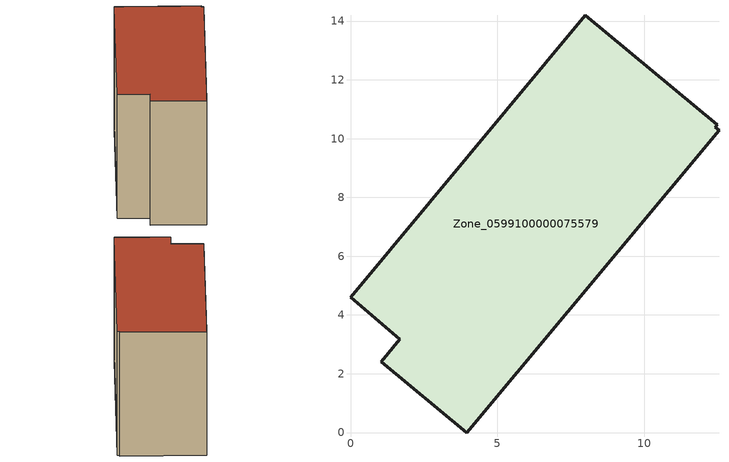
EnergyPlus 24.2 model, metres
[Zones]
Zone_0599100000075579
 floor ground (C_G): 12.54,10.29 3.95,0 1.04,2.42 1.67,3.18 0,4.6 7.99,14.19 12.47,10.47 12.4,10.39 z0
 wall outside (C_F): 1.67,3.18 1.04,2.42 3.95,0 12.54,10.29 12.4,10.39 12.47,10.47 7.99,14.19 0,4.6 1.67,3.18 z0:9.44
 roof outside (C_R): 3.95,0 12.54,10.29 12.4,10.39 12.47,10.47 7.99,14.19 0,4.6 1.67,3.18 1.04,2.42 z9.44
[BUILDING]
Pand.0599100000075579: North Axis=0; Terrain=City; Loads Convergence Tolerance Value=0.04; Temperature Convergence Tolerance Value=0.4; Solar Distribution=FullExterior; Maximum Number of Warmup Days=25; Minimum Number of Warmup Days=1
[Site:Location]
Rotterdam.The.Hague.AP_ZH_NLD Design_Conditions: Latitude=51.96; Longitude=4.45; Time Zone=1; Elevation=-4.5
[SITE:GROUNDTEMPERATURE:BUILDINGSURFACE]
18, 18, 18, 18, 18, 18, 18, 18, 18, 18, 18, 18
[MATERIAL] Thermal Absorptance=0.9; Solar Absorptance=0.7; Visible Absorptance=0.7
Name | Roughness | Thickness | Conductivity | Density | Specific Heat
G.TI.1946 | MediumSmooth | 0.15 | 1 | 540 | 1210
F.TI.1946 | Rough | 0.3 | 0.857143 | 1920 | 840
R.TI.1946 | MediumRough | 0.2 | 0.1 | 1500 | 1000
[CONSTRUCTION]
C_G: G.TI.1946
C_F: F.TI.1946
C_R: R.TI.1946
[ZONE]
Zone_0599100000075579: Type=1; Multiplier=1; Ceiling Height=Autocalculate; Volume=Autocalculate; Floor Area=autocalculate; Part of Total Floor Area=Yes
[ZONEINFILTRATION:DESIGNFLOWRATE]
Infil_Zone_0599100000075579: Zone or ZoneList or Space or SpaceList=Zone_0599100000075579; Schedule=AlwaysOn; Design Flow Rate Calculation Method=Flow/Area; Flow Rate per Floor Area=0.003; Constant Term Coefficient=1; Temperature Term Coefficient=0; Velocity Term Coefficient=0; Velocity Squared Term Coefficient=0
[HVACTEMPLATE:ZONE:IDEALLOADSAIRSYSTEM]
Zone_0599100000075579: Maximum Heating Supply Air Temperature=50; Minimum Cooling Supply Air Temperature=13; Maximum Heating Supply Air Humidity Ratio=0.0156; Minimum Cooling Supply Air Humidity Ratio=0.0077; Heating Limit=NoLimit; Cooling Limit=NoLimit; Dehumidification Control Type=ConstantSensibleHeatRatio; Cooling Sensible Heat Ratio=0.7; Dehumidification Setpoint=60; Humidification Control Type=None; Humidification Setpoint=30; Outdoor Air Method=None; Outdoor Air Flow Rate per Person=0.00944; Outdoor Air Flow Rate per Zone Floor Area=0; Outdoor Air Flow Rate per Zone=0; Demand Controlled Ventilation Type=None; Outdoor Air Economizer Type=NoEconomizer; Heat Recovery Type=None; Sensible Heat Recovery Effectiveness=0.7; Latent Heat Recovery Effectiveness=0.65
[ZONECONTROL:THERMOSTAT]
ThermostatControl_Zone_0599100000075579: Zone or ZoneList=Zone_0599100000075579; Control Type Schedule=DualSetpointControlType; Control 1=Thermostat_Zone_0599100000075579; Temperature Difference Between Cutout And Setpoint=0
[THERMOSTATSETPOINT:DUALSETPOINT]
Thermostat_Zone_0599100000075579: Heating Setpoint Temperature Schedule=HeatingSetpoint_Zone_0599100000075579; Cooling Setpoint Temperature Schedule=CoolingSetpoint_Zone_0599100000075579
[SCHEDULE:COMPACT]
HeatingSetpoint_Zone_0599100000075579: Through: 12/31, For: AllDays, Until: 24:00, 21
CoolingSetpoint_Zone_0599100000075579: Through: 12/31, For: AllDays, Until: 24:00, 24
DualSetpointControlType: Through: 12/31, For: AllDays, Until: 24:00, 4
AlwaysOn: Through: 12/31, For: AllDays, Until: 24:00, 1
